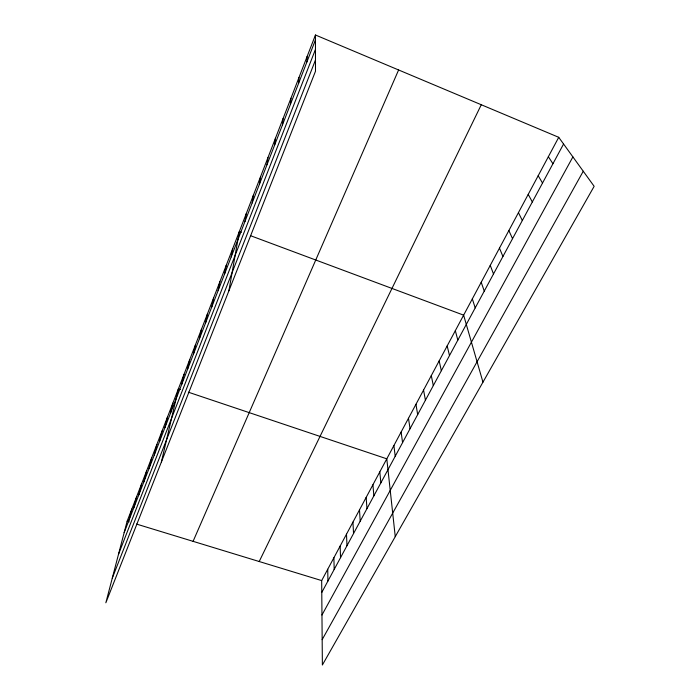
<?xml version="1.0" encoding="UTF-8"?>
<svg xmlns="http://www.w3.org/2000/svg" width="700" height="700" viewBox="0 0 700 700"><rect width="100%" height="100%" fill="white"/><g stroke="black" fill="none" stroke-linecap="round" stroke-linejoin="round"><path stroke-width="1.05" d="M306.941 61.854L307.108 56.534M298.611 83.309L298.944 77.621M290.456 104.309L290.946 98.263M282.467 124.871L283.115 118.484M274.654 145.005L275.45 138.285M266.998 164.719L267.934 157.684M259.499 184.03L260.566 176.697M252.157 202.947L253.348 195.335M244.956 221.489L246.277 213.605M228.9 290.78L239.339 231.516L241.369 232.277M231.184 256.97L232.724 248.579M224.595 273.945L226.24 265.317M218.129 290.596L219.879 281.759M211.776 306.941L213.631 297.894M205.546 322.989L207.489 313.731M199.43 338.748L201.469 329.297M193.428 354.217L195.545 344.584M187.521 369.416L189.726 359.599M181.729 384.344L184.013 374.36M161.411 461.912L178.395 388.859L180.381 389.524M170.441 413.411L172.874 403.113M164.946 427.578L167.449 417.121M159.539 441.49L162.111 430.902M154.227 455.175L156.87 444.447M149.004 468.633L151.707 457.774M143.867 481.854L146.633 470.873M138.819 494.865L141.636 483.761M133.849 507.666L136.727 496.449M128.957 520.249L131.889 508.926M315.446 35L127.138 521.211L105.849 602.788L315.49 71.251L315.446 35L558.731 137.314L594.151 186.314L322.376 665L321.676 580.589L558.731 137.314M124.154 532.639L315.455 39.917M118.475 554.391L315.464 49.429M112.263 578.191L315.473 60.043M193.086 541.336L398.606 69.974M259.21 561.523L481.276 104.737M321.773 592.454L563.57 144.016M321.965 615.011L572.898 156.905M322.166 639.634L583.258 171.246M127.138 521.211L129.22 521.841M136.5 524.072L321.676 580.589M188.344 392.192L386.794 458.824L395.255 536.637M250.53 235.69L463.627 315.149L482.956 382.165M548.354 156.721L552.939 163.73M538.186 175.735L542.526 183.041M528.22 194.373L532.324 201.959M518.446 212.643L522.331 220.509M508.865 230.554L512.531 238.682M499.476 248.124L502.924 256.498M490.254 265.361L493.5 273.971M481.215 282.275L484.26 291.113M472.334 298.865L475.195 307.921M455.332 330.671L457.826 340.13M447.178 345.914L449.505 355.556M439.162 360.894L441.332 370.711M431.296 375.611L433.309 385.604M423.561 390.084L425.425 400.225M415.957 404.294L417.672 414.601M408.476 418.276L410.06 428.724M401.126 432.023L402.57 442.61M393.899 445.533L395.211 456.26M379.803 471.896L380.861 482.877M372.925 484.759L373.861 495.854M366.152 497.411L366.975 508.629M359.494 509.863L360.203 521.185M352.94 522.121L353.544 533.54M346.491 534.179L346.981 545.702M340.148 546.053L340.533 557.664M333.891 557.742L334.18 569.45M327.74 569.249L327.933 581.044"/></g></svg>
